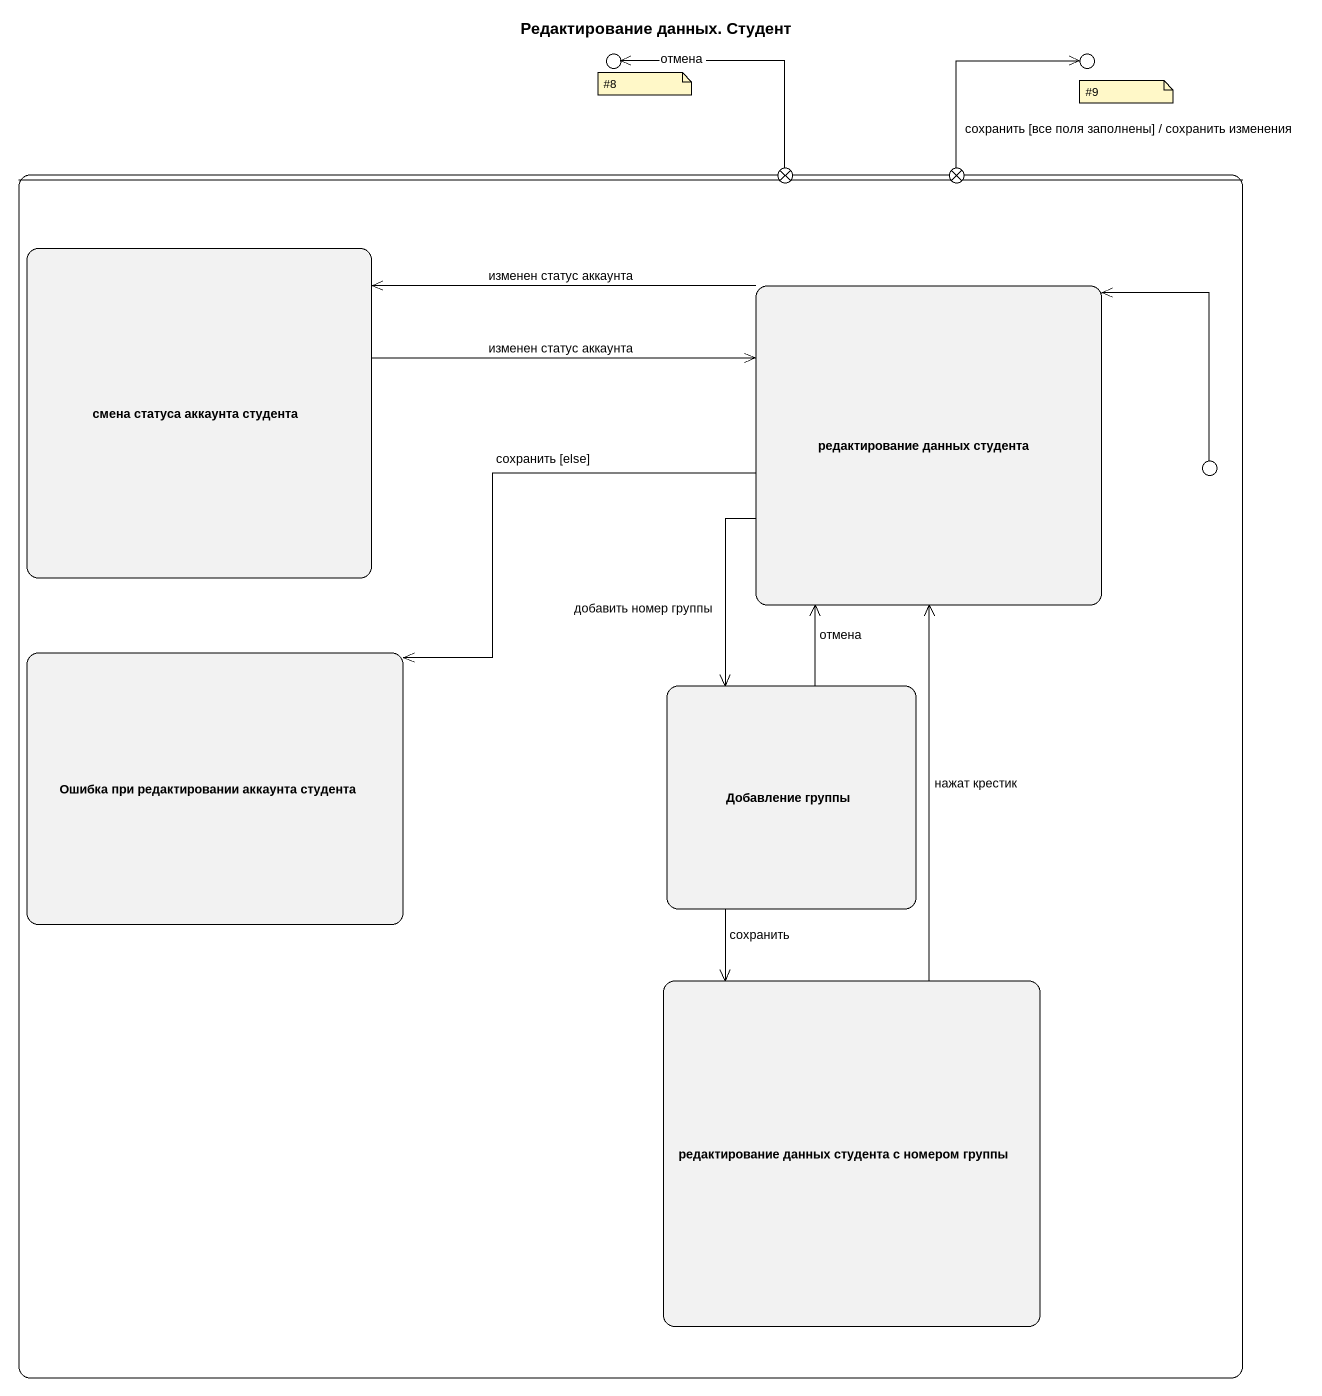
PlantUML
@startuml
title Редактирование данных. Студент
hide empty description
state entry1 <<choice>>
state entry2 <<choice>>
state " " as state1 {
  state "смена статуса аккаунта студента" as смена_статуса_аккаунта
  state "редактирование данных студента" as редактирование_данных
  state entry3 <<entryPoint>>
  state "Ошибка при редактировании аккаунта студента" as Ошибка_при_редактировании
  state "Добавление группы" as Добавление_группы
  state "редактирование данных студента с номером группы" as редактирование_данных_2
}
state exit1 <<choice>>
state exit2 <<choice>>
exit1 -up-> entry1 : отмена
exit2 -up-> entry2 : сохранить [все поля заполнены] / сохранить изменения
смена_статуса_аккаунта -right-> редактирование_данных : изменен статус аккаунта
редактирование_данных -left-> смена_статуса_аккаунта : изменен статус аккаунта
редактирование_данных -left-> Ошибка_при_редактировании : сохранить [else]
редактирование_данных --> Добавление_группы : добавить номер группы
entry3 -left-> редактирование_данных
Добавление_группы -up-> редактирование_данных : отмена
Добавление_группы --> редактирование_данных_2 : сохранить
редактирование_данных_2 -up-> редактирование_данных : нажат крестик
note as N1
  #8
end note
note as N2
  #9
end note
@enduml
